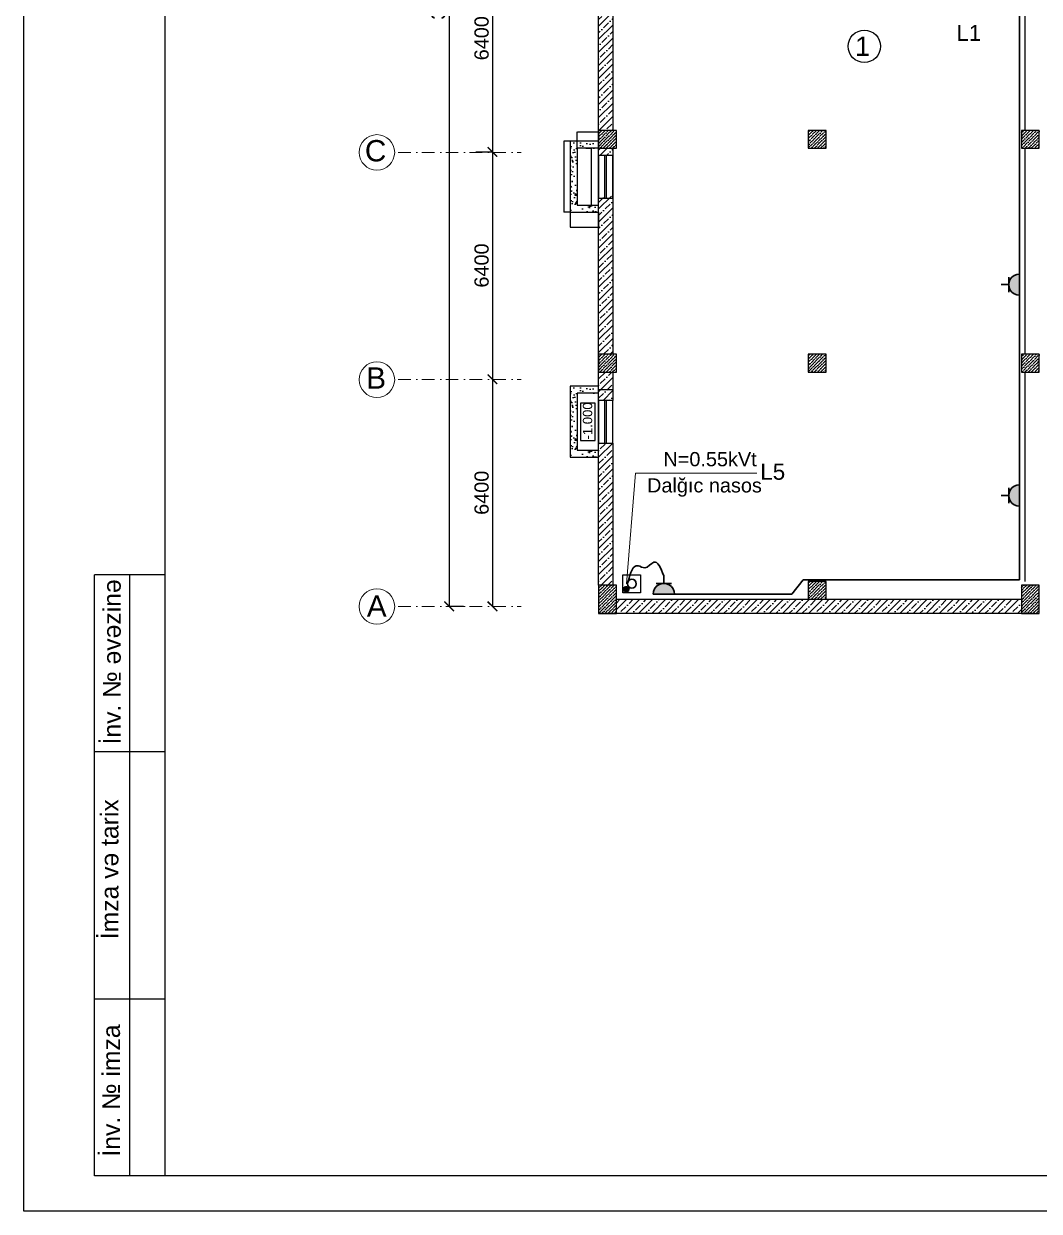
# Model space of a CAD drawing. Header units: millimetres. Extents: x 42452 to 2852333, y -419346 to 834876.
# Drawn here: x 2415634 to 2444213, y 416967 to 450404 of the extents above; entities that cross this region are included whole.
import ezdxf

# ---------------------------------------------------------------- set-up
doc = ezdxf.new("R2010")
doc.units = ezdxf.units.MM
doc.linetypes.add('Штрихпунктирная', pattern=[670.277762, 352.777767, -176.388884, 0, -141.111112])
for name, color, linetype, lineweight in [('-K3T', 26, 'Continuous', 50), ('-Sloy', 30, 'Continuous', 50), ('c_dv_l x_tti-25_Ном._пера__21_Ном._пера__21', 7, 'Continuous', 30), ('memar', 7, 'Continuous', 25), ('надписи', 5, 'Continuous', 30), ('розетки10А_1Р54', 94, 'Continuous', 30), ('Соедин_роз', 94, 'Continuous', 30)]:
    doc.layers.add(name, color=color, linetype=linetype, lineweight=lineweight)
doc.styles.add('Arial-300', font='arial.ttf', dxfattribs={"height": 300})
doc.styles.get("Standard").update_dxf_attribs({"font": 'arial.ttf'})
doc.styles.add('СГЕНЕРИР_СТИЛЬ_1', font='arial.ttf')
doc.dimstyles.new('ISO-25', dxfattribs={"dimtxt": 2.5, "dimasz": 2.5, "dimexe": 1.25, "dimexo": 0.625, "dimtad": 1, "dimtxsty": 'Standard', "dimcen": 2.5, "dimadec": 0, "dimazin": 0, "dimtfac": 1, "dimtmove": 0, "dimatfit": 3, "dimfxl": 1, "dimarcsym": 0})
doc.dimstyles.new('razmeri a-g', dxfattribs={"dimtxt": 400, "dimasz": 270, "dimexe": 1.25, "dimexo": 0.625, "dimgap": 100, "dimtad": 1, "dimdec": 0, "dimtxsty": 'Standard', "dimblk": 'ARCHTICK', "dimcen": 2.5, "dimadec": 0, "dimazin": 0, "dimtfac": 1, "dimtdec": 0, "dimtmove": 0, "dimatfit": 3, "dimfxl": 1, "dimarcsym": 0})
pattern_1 = [(45, (3114210.17, 1822530.26), (-183.847756, 183.847756), []), (45, (3114118.24, 1822622.2), (-183.847756, 183.847756), [194.999993, -64.999998, 0, -64.999998])]

# ---------------------------------------------------------------- blocks, each defined once
blk = doc.blocks.new('*D130')
at = {"layer": 'Defpoints', "color": 0, "lineweight": 30, "transparency": 16777216}
for p in [(2431013, 447097), (2430832, 445097), (2431013, 445097)]:
    blk.add_point(p, dxfattribs=at)
at = {"layer": 'memar', "color": 0, "lineweight": -2, "transparency": 16777216}
for p, q in [((2431012, 447097), (2430831, 447097)), ((2430832, 447095), (2430832, 445100)), ((2431012, 445097), (2430831, 445097))]:
    blk.add_line(p, q, dxfattribs=at)
at = {"layer": 'memar', "color": 0, "lineweight": 30, "transparency": 16777216}
for points in [[(2430832, 447095), (2430832, 447095), (2430832, 447097)], [(2430832, 445100), (2430832, 445100), (2430832, 445097)]]:
    blk.add_solid(points, dxfattribs=at)
at = {"layer": 'memar', "color": 0, "lineweight": 25, "transparency": 16777216, "insert": (2430830, 446097), "char_height": 2.5, "attachment_point": 5, "rotation": 90}
blk.add_mtext('2000', dxfattribs=at)
blk = doc.blocks.new('*D131')
at = {"layer": 'Defpoints', "color": 0, "lineweight": 30, "transparency": 16777216}
for p in [(2431013, 445097), (2431813, 445097), (2431813, 444680)]:
    blk.add_point(p, dxfattribs=at)
at = {"layer": 'memar', "color": 0, "lineweight": -2, "transparency": 16777216}
for p, q in [((2431013, 445097), (2431013, 444679)), ((2431813, 445097), (2431813, 444679)), ((2431016, 444680), (2431811, 444680))]:
    blk.add_line(p, q, dxfattribs=at)
at = {"layer": 'memar', "color": 0, "lineweight": 30, "transparency": 16777216}
for points in [[(2431016, 444680), (2431016, 444679), (2431013, 444680)], [(2431811, 444680), (2431811, 444679), (2431813, 444680)]]:
    blk.add_solid(points, dxfattribs=at)
at = {"layer": 'memar', "color": 0, "lineweight": 25, "transparency": 16777216, "insert": (2431413, 444682), "char_height": 2.5, "attachment_point": 5}
blk.add_mtext('800', dxfattribs=at)
blk = doc.blocks.new('*D132')
at = {"layer": 'Defpoints', "color": 0, "lineweight": 30, "transparency": 16777216}
for p in [(2431456, 446897), (2431610, 446897), (2431456, 445297)]:
    blk.add_point(p, dxfattribs=at)
at = {"layer": 'memar', "color": 0, "lineweight": -2, "transparency": 16777216}
for p, q in [((2431457, 446897), (2431611, 446897)), ((2431610, 445300), (2431610, 446895)), ((2431457, 445297), (2431611, 445297))]:
    blk.add_line(p, q, dxfattribs=at)
at = {"layer": 'memar', "color": 0, "lineweight": 30, "transparency": 16777216}
for points in [[(2431609, 446895), (2431610, 446895), (2431610, 446897)], [(2431609, 445300), (2431610, 445300), (2431610, 445297)]]:
    blk.add_solid(points, dxfattribs=at)
at = {"layer": 'memar', "color": 0, "lineweight": 25, "transparency": 16777216, "insert": (2431608, 446097), "char_height": 2.5, "attachment_point": 5, "rotation": 90}
blk.add_mtext('1600', dxfattribs=at)
blk = doc.blocks.new('*D133')
at = {"layer": 'Defpoints', "color": 0, "lineweight": 30, "transparency": 16777216}
for p in [(2431813, 447358), (2431213, 446897), (2431813, 446897)]:
    blk.add_point(p, dxfattribs=at)
at = {"layer": 'memar', "color": 0, "lineweight": -2, "transparency": 16777216}
for p, q in [((2431213, 446898), (2431213, 447360)), ((2431216, 447358), (2431811, 447358)), ((2431813, 446898), (2431813, 447360))]:
    blk.add_line(p, q, dxfattribs=at)
at = {"layer": 'memar', "color": 0, "lineweight": 30, "transparency": 16777216}
for points in [[(2431216, 447359), (2431216, 447358), (2431213, 447358)], [(2431811, 447359), (2431811, 447358), (2431813, 447358)]]:
    blk.add_solid(points, dxfattribs=at)
at = {"layer": 'memar', "color": 0, "lineweight": 25, "transparency": 16777216, "insert": (2431513, 447360), "char_height": 2.5, "attachment_point": 5}
blk.add_mtext('600', dxfattribs=at)
blk = doc.blocks.new('_ArchTick')
at = {"color": 0, "linetype": 'ByBlock', "const_width": 0.15}
blk.add_lwpolyline([(-0.5, -0.5), (0.5, 0.5)], dxfattribs=at)
blk = doc.blocks.new('*D119')
at = {"layer": 'Defpoints', "color": 0, "lineweight": 30, "transparency": 16777216}
for p in [(2428010, 468597), (2427605, 433998), (2428010, 433998)]:
    blk.add_point(p, dxfattribs=at)
at = {"layer": 'memar', "color": 0, "lineweight": -2, "transparency": 16777216}
for p, q in [((2428009, 468597), (2427604, 468597)), ((2427605, 468597), (2427605, 433998)), ((2428009, 433998), (2427604, 433998))]:
    blk.add_line(p, q, dxfattribs=at)
at = {"layer": 'memar', "color": 0, "lineweight": -2, "transparency": 16777216, "xscale": 270, "yscale": 270, "zscale": 270}
for p, rotation in [((2427605, 468597), 90), ((2427605, 433998), 270)]:
    blk.add_blockref('_ArchTick', p, dxfattribs=dict(at, rotation=rotation))
at = {"layer": 'memar', "color": 0, "lineweight": 15, "transparency": 16777216, "insert": (2427301, 451297), "char_height": 400, "attachment_point": 5, "rotation": 90}
blk.add_mtext('34600', dxfattribs=at)
blk = doc.blocks.new('*D123')
at = {"layer": 'Defpoints', "color": 0, "lineweight": 30, "transparency": 16777216}
for p in [(2428825, 453197), (2428352, 446797), (2428825, 446797)]:
    blk.add_point(p, dxfattribs=at)
at = {"layer": 'memar', "color": 0, "lineweight": -2, "transparency": 16777216}
for p, q in [((2428825, 453197), (2428825, 446797)), ((2428826, 453197), (2428826, 453197)), ((2428353, 446797), (2428826, 446797))]:
    blk.add_line(p, q, dxfattribs=at)
at = {"layer": 'memar', "color": 0, "lineweight": -2, "transparency": 16777216, "xscale": 270, "yscale": 270, "zscale": 270}
for p, rotation in [((2428825, 453197), 90), ((2428825, 446797), 270)]:
    blk.add_blockref('_ArchTick', p, dxfattribs=dict(at, rotation=rotation))
at = {"layer": 'memar', "color": 0, "lineweight": 15, "transparency": 16777216, "insert": (2428521, 449997), "char_height": 400, "attachment_point": 5, "rotation": 90}
blk.add_mtext('6400', dxfattribs=at)
blk = doc.blocks.new('*D124')
at = {"layer": 'Defpoints', "color": 0, "lineweight": 30, "transparency": 16777216}
for p in [(2428352, 446797), (2428825, 440397), (2428825, 440397)]:
    blk.add_point(p, dxfattribs=at)
at = {"layer": 'memar', "color": 0, "lineweight": -2, "transparency": 16777216}
for p, q in [((2428353, 446797), (2428826, 446797)), ((2428825, 446797), (2428825, 440397)), ((2428826, 440397), (2428826, 440397))]:
    blk.add_line(p, q, dxfattribs=at)
at = {"layer": 'memar', "color": 0, "lineweight": -2, "transparency": 16777216, "xscale": 270, "yscale": 270, "zscale": 270}
for p, rotation in [((2428825, 446797), 90), ((2428825, 440397), 270)]:
    blk.add_blockref('_ArchTick', p, dxfattribs=dict(at, rotation=rotation))
at = {"layer": 'memar', "color": 0, "lineweight": 15, "transparency": 16777216, "insert": (2428521, 443597), "char_height": 400, "attachment_point": 5, "rotation": 90}
blk.add_mtext('6400', dxfattribs=at)
blk = doc.blocks.new('*D125')
at = {"layer": 'Defpoints', "color": 0, "lineweight": 30, "transparency": 16777216}
for p in [(2428825, 440397), (2428825, 433997), (2428825, 433997)]:
    blk.add_point(p, dxfattribs=at)
at = {"layer": 'memar', "color": 0, "lineweight": -2, "transparency": 16777216}
for p, q in [((2428825, 440397), (2428825, 433997)), ((2428826, 440397), (2428826, 440397)), ((2428826, 433997), (2428826, 433997))]:
    blk.add_line(p, q, dxfattribs=at)
at = {"layer": 'memar', "color": 0, "lineweight": -2, "transparency": 16777216, "xscale": 270, "yscale": 270, "zscale": 270}
for p, rotation in [((2428825, 440397), 90), ((2428825, 433997), 270)]:
    blk.add_blockref('_ArchTick', p, dxfattribs=dict(at, rotation=rotation))
at = {"layer": 'memar', "color": 0, "lineweight": 15, "transparency": 16777216, "insert": (2428521, 437197), "char_height": 400, "attachment_point": 5, "rotation": 90}
blk.add_mtext('6400', dxfattribs=at)
blk = doc.blocks.new('10А_1Р54')
at = {"layer": 'розетки10А_1Р54'}
h = blk.add_hatch(color=256, dxfattribs=at)
h.paths.add_polyline_path([(0, 305, 0.419025), (-300, 0), (0, 0)])
h.paths.add_polyline_path([(0, 305), (0, 0), (300, 0, 0.419025)])
for p, q in [((0, 305), (0, 524)), ((-300, 0), (300, 0)), ((-215, 305), (215, 305))]:
    blk.add_line(p, q, dxfattribs=at)
blk.add_arc((0, 5), 300, 359.0604, 180.9396, dxfattribs=at)

msp = doc.modelspace()

# ---------------------------------------------------------------- hatches: boundary and pattern name
at = {"layer": '-K3T'}
msp.add_hatch(color=0, dxfattribs=at).paths.add_polyline_path([(2432534.02749, 434479.18504, 1), (2432644.02749, 434479.18504, 1)])
msp.add_hatch(color=0, dxfattribs=at).paths.add_polyline_path([(2432534.02749, 434479.18504, 1), (2432644.02749, 434479.18504, 1)])
at = {"layer": 'memar', "linetype": 'Continuous', "lineweight": 25, "true_color": 0x000000}
h = msp.add_hatch(dxfattribs=at)
h.set_pattern_fill('ЖЕЛЕЗОБЕТОН', color=18, style=0, pattern_type=2)
h.set_pattern_definition(pattern_1)
h.paths.add_polyline_path([(2432213.10996, 447397.47374), (2431813.10996, 447397.47374), (2431813.10996, 453297.47374), (2432213.10996, 453297.47374)])
at = {"layer": 'memar', "lineweight": 25}
h = msp.add_hatch(dxfattribs=at)
h.set_pattern_fill('ANSI36', color=256, scale=500)
h.set_pattern_definition([(45, (838844.71, 2729811.14), (33.1456304, 121.533978), [156.25, -31.25, 0, -31.25])])
h.paths.add_polyline_path([(2431813.10996, 447397.47374), (2431813.10996, 446897.47374), (2432313.10996, 446897.47374), (2432313.10996, 447397.47374)])
h = msp.add_hatch(dxfattribs=at)
h.set_pattern_fill('ANSI36', color=256, scale=500)
h.set_pattern_definition([(45, (832944.71, 2729811.14), (33.1456304, 121.533978), [156.25, -31.25, 0, -31.25])])
h.paths.add_polyline_path([(2437713.10981, 447397.47374), (2437713.10981, 446897.47374), (2438213.10981, 446897.47374), (2438213.10981, 447397.47374)])
h = msp.add_hatch(dxfattribs=at)
h.set_pattern_fill('ANSI36', color=256, scale=500)
h.set_pattern_definition([(45, (826944.71, 2729811.14), (33.1456304, 121.533978), [156.25, -31.25, 0, -31.25])])
h.paths.add_polyline_path([(2443713.10981, 447397.47374), (2443713.10981, 446897.47374), (2444213.10981, 446897.47374), (2444213.10981, 447397.47374)])
h = msp.add_hatch(dxfattribs=at)
h.set_pattern_fill('AR-CONC', color=256, scale=2, angle=-90)
h.set_pattern_definition([(320, (2398560.58, 511050.72), (-31.8782, -364.3693), [38.1, -419.1]), (265, (2398560.58, 511050.7), (382.1137, 70.4868), [30.48, -335.2812]), (10.45144, (2398557.92, 511020.35), (350.2355, -293.8825), [32.38, -356.1805]), (316.1842, (2398662.2, 511050.7), (-84.0847, -542.158), [57.15, -628.65]), (6.63556, (2398655.17, 511005.54), (494.8522, -474.8083), [48.57, -534.2712]), (261.18415, (2398662.2, 511050.7), (494.8522, -474.8083), [45.72, -502.9195]), (291, (2398636.78, 510999.92), (-204.5304, -303.2288), [38.1, -419.1]), (236, (2398636.78, 510999.9), (368.376, -123.604), [30.48, -335.28]), (341.45144, (2398619.73, 510974.65), (163.8455, -426.8328), [32.38, -356.1799]), (307.5, (2398560.58, 511050.72), (169.11008, -6.1772), [0, -331.216, 0, -340.36, 0, -336.55]), (277.5, (2398560.58, 511050.72), (200.36115, -133.63933), [0, -194.056, 0, -323.596, 0, -128.27]), (237.5, (2398560.58, 511164), (-11.4575, -271.1812), [0, -127, 0, -396.24, 0, -525.78]), (227.5, (2398560.58, 511214.8), (50.853, -296.2584), [0, -165.1, 0, -263.144, 0, -373.38])])
h.paths.add_polyline_path([(2431013.10342, 445097.47374), (2431013.10342, 447097.47374), (2431813.10342, 447097.47374), (2431813.10342, 446897.47374), (2431213.10342, 446897.47374), (2431213.10342, 445297.47374), (2431813.10342, 445297.47374), (2431813.10342, 445097.47374)])
at = {"layer": 'memar', "linetype": 'Continuous', "lineweight": 25, "true_color": 0x000000}
h = msp.add_hatch(dxfattribs=at)
h.set_pattern_fill('ЖЕЛЕЗОБЕТОН', color=18, style=0, pattern_type=2)
h.set_pattern_definition(pattern_1)
h.paths.add_polyline_path([(2431813.10995, 446897.47374), (2432213.10996, 446897.47374), (2432213.10996, 446697.47374), (2431983.10993, 446697.47374), (2431933.10997, 446697.47374), (2431813.10995, 446697.47374)])
h = msp.add_hatch(dxfattribs=at)
h.set_pattern_fill('ЖЕЛЕЗОБЕТОН', color=18, style=0, pattern_type=2)
h.set_pattern_definition(pattern_1)
h.paths.add_polyline_path([(2432213.10996, 441097.47374), (2431813.10995, 441097.47374), (2431813.10995, 445547.47374), (2431933.10997, 445547.47374), (2431983.10993, 445547.47374), (2432213.10996, 445547.47374)])
at = {"layer": 'memar', "lineweight": 25}
h = msp.add_hatch(dxfattribs=at)
h.set_pattern_fill('ANSI36', color=256, scale=500)
h.set_pattern_definition([(45, (838844.71, 2723511.14), (33.1456304, 121.533978), [156.25, -31.25, 0, -31.25])])
h.paths.add_polyline_path([(2431813.10996, 441097.47374), (2431813.10996, 440597.47374), (2432313.10996, 440597.47374), (2432313.10996, 441097.47374)])
h = msp.add_hatch(dxfattribs=at)
h.set_pattern_fill('ANSI36', color=256, scale=500)
h.set_pattern_definition([(45, (832944.71, 2723511.14), (33.1456304, 121.533978), [156.25, -31.25, 0, -31.25])])
h.paths.add_polyline_path([(2437713.10981, 441097.47374), (2437713.10981, 440597.47374), (2438213.10981, 440597.47374), (2438213.10981, 441097.47374)])
h = msp.add_hatch(dxfattribs=at)
h.set_pattern_fill('ANSI36', color=256, scale=500)
h.set_pattern_definition([(45, (826944.71, 2723511.14), (33.1456304, 121.533978), [156.25, -31.25, 0, -31.25])])
h.paths.add_polyline_path([(2443713.10981, 441097.47374), (2443713.10981, 440597.47374), (2444213.10981, 440597.47374), (2444213.10981, 441097.47374)])
at = {"layer": 'memar', "linetype": 'Continuous', "lineweight": 25, "true_color": 0x000000}
h = msp.add_hatch(dxfattribs=at)
h.set_pattern_fill('ЖЕЛЕЗОБЕТОН', color=18, style=0, pattern_type=2)
h.set_pattern_definition(pattern_1)
h.paths.add_polyline_path([(2432213.10996, 439797.76331), (2431983.10994, 439797.76331), (2431933.10999, 439797.76331), (2431813.10997, 439797.76331), (2431813.10997, 440597.47374), (2432213.10996, 440597.47374)])
at = {"layer": 'memar', "lineweight": 25}
h = msp.add_hatch(dxfattribs=at)
h.set_pattern_fill('AR-CONC', color=256, scale=2, angle=-90)
h.set_pattern_definition([(320, (2398560.57, 504151), (-31.8782, -364.3693), [38.1, -419.1]), (265, (2398560.57, 504151), (382.1137, 70.4868), [30.48, -335.2812]), (10.45144, (2398557.9, 504120.64), (350.2355, -293.8825), [32.38, -356.1805]), (316.1842, (2398662.17, 504151), (-84.0847, -542.158), [57.15, -628.65]), (6.63556, (2398655.17, 504105.83), (494.8522, -474.8083), [48.57, -534.2712]), (261.18415, (2398662.2, 504151), (494.8522, -474.8083), [45.72, -502.9195]), (291, (2398636.77, 504100.2), (-204.5304, -303.2288), [38.1, -419.1]), (236, (2398636.77, 504100.2), (368.376, -123.604), [30.48, -335.28]), (341.45144, (2398619.73, 504074.94), (163.8455, -426.8328), [32.38, -356.1799]), (307.5, (2398560.57, 504151.01), (169.11008, -6.1772), [0, -331.216, 0, -340.36, 0, -336.55]), (277.5, (2398560.57, 504151), (200.36115, -133.63933), [0, -194.056, 0, -323.596, 0, -128.27]), (237.5, (2398560.57, 504264.29), (-11.4575, -271.1812), [0, -127, 0, -396.24, 0, -525.78]), (227.5, (2398560.57, 504315.1), (50.853, -296.2584), [0, -165.1, 0, -263.144, 0, -373.38])])
h.paths.add_polyline_path([(2431013.10996, 438197.76331), (2431013.10996, 440197.76331), (2431813.10996, 440197.76331), (2431813.10996, 439997.76331), (2431213.10996, 439997.76331), (2431213.10996, 438397.76331), (2431813.10996, 438397.76331), (2431813.10996, 438197.76331)])
at = {"layer": 'memar', "linetype": 'Continuous', "lineweight": 25, "true_color": 0x000000}
h = msp.add_hatch(dxfattribs=at)
h.set_pattern_fill('ЖЕЛЕЗОБЕТОН', color=18, style=0, pattern_type=2)
h.set_pattern_definition(pattern_1)
h.paths.add_polyline_path([(2431983.10994, 438597.76331), (2432213.10996, 438597.76331), (2432213.10995, 434597.47374), (2431813.10996, 434597.47374), (2431813.10997, 438597.76331), (2431933.10999, 438597.76331)])
at = {"layer": 'memar', "lineweight": 25}
h = msp.add_hatch(dxfattribs=at)
h.set_pattern_fill('ANSI36', color=256, scale=500)
h.set_pattern_definition([(45, (832944.71, 2717111.14), (33.1456304, 121.533978), [156.25, -31.25, 0, -31.25])])
h.paths.add_polyline_path([(2437713.10981, 434697.47374), (2437713.10981, 434197.47374), (2438213.10981, 434197.47374), (2438213.10981, 434697.47374)])
h = msp.add_hatch(dxfattribs=at)
h.set_pattern_fill('ANSI36', color=256, scale=500)
h.set_pattern_definition([(45, (753415.86, 2716794.99), (33.1456304, 121.533978), [156.25, -31.25, 0, -31.25])])
h.paths.add_polyline_path([(2431813.48118, 434597.47374), (2431813.48104, 433797.47826), (2432313.48104, 433797.47826), (2432313.48118, 434597.47374)])
h = msp.add_hatch(dxfattribs=at)
h.set_pattern_fill('ANSI36', color=256, scale=500)
h.set_pattern_definition([(45, (741515.86, 2716794.99), (33.1456304, 121.533978), [156.25, -31.25, 0, -31.25])])
h.paths.add_polyline_path([(2443713.48104, 434597.47374), (2443713.48089, 433797.47383), (2444213.48089, 433797.47383), (2444213.48104, 434597.47374)])
at = {"layer": 'memar', "linetype": 'Continuous', "lineweight": 25, "true_color": 0x000000}
h = msp.add_hatch(dxfattribs=at)
h.set_pattern_fill('ЖЕЛЕЗОБЕТОН', color=18, style=0, pattern_type=2)
h.set_pattern_definition([(45, (3108310.17, 1822130.27), (-183.847756, 183.847756), []), (45, (3108218.24, 1822222.2), (-183.847756, 183.847756), [194.999993, -64.999998, 0, -64.999998])])
h.paths.add_polyline_path([(2443713.48093, 434197.47714), (2443713.48093, 433797.47714), (2432313.10996, 433797.47826), (2432313.10996, 434197.47826)])

# ---------------------------------------------------------------- linework, layer by layer
at = {"layer": '-K3T', "color": 0}
msp.add_circle((2432589.02749, 434479.18504), 55, dxfattribs=at)
msp.add_circle((2432589.02749, 434479.18504), 55, dxfattribs=at)
at = {"color": 1, "lineweight": 15}
for p, q in [((2432851.61144, 437746.53686), (2432593.91345, 434631.68722)), ((2436267.89352, 437746.53686), (2432851.61144, 437746.53686))]:
    msp.add_line(p, q, dxfattribs=at)
at = {"color": 0}
msp.add_lwpolyline([(2432992.50263, 434382.87749), (2432492.50263, 434382.87749), (2432492.50263, 434882.87749), (2432992.50263, 434882.87749)], close=True, dxfattribs=at)
at = {"color": 1, "lineweight": 30}
msp.add_circle((2432749.4024, 434636.6064), 124.22794, dxfattribs=at)
at = {"layer": 'c_dv_l x_tti-25_Ном._пера__21_Ном._пера__21', "linetype": 'Continuous', "lineweight": 25}
for p, q in [((2417625.03763, 417961.99099), (2417625.03763, 434882.56699)), ((2419615.69363, 434882.56699), (2417625.03763, 434882.56699)), ((2418620.36563, 417961.99099), (2418620.36563, 434882.56699)), ((2419615.69363, 429905.92699), (2417625.03763, 429905.92699)), ((2419615.69363, 422938.63099), (2417625.03763, 422938.63099)), ((2419615.69363, 417961.99099), (2417625.03763, 417961.99099))]:
    msp.add_line(p, q, dxfattribs=at)
at = {"layer": 'c_dv_l x_tti-25_Ном._пера__21_Ном._пера__21', "linetype": 'Continuous', "lineweight": 25, "flags": 128}
for points in [[(2415634.38163, 476089.14619), (2499241.93363, 476089.14619), (2499241.93363, 416966.66299), (2415634.38163, 416966.66299)], [(2419615.69363, 475093.81819), (2498246.60563, 475093.81819), (2498246.60563, 417961.99099), (2419615.69363, 417961.99099)]]:
    msp.add_lwpolyline(points, close=True, dxfattribs=at)
at = {"layer": 'memar', "linetype": 'Штрихпунктирная', "lineweight": 15}
for p, q in [((2426171.04703, 446782.96997), (2429629.47386, 446782.96997)), ((2426171.04703, 440382.96997), (2429629.47386, 440382.96997)), ((2426171.04703, 433996.99519), (2429629.47386, 433996.99519))]:
    msp.add_line(p, q, dxfattribs=at)
at = {"layer": 'memar', "color": 0, "lineweight": 25}
msp.add_line((2432213.10981, 440097.47374), (2431813.10981, 440097.47374), dxfattribs=at)
at = {"layer": 'memar', "color": 0, "lineweight": 25, "flags": 128}
for points in [[(2431813.10996, 434597.47374), (2431813.10996, 458097.47374)], [(2432213.10996, 453297.47374), (2432213.10996, 447397.47374)], [(2443813.30474, 447397.47374), (2443813.30474, 453297.47374)], [(2432213.10996, 446897.47374), (2432213.10996, 441097.47374)], [(2443813.30474, 441097.47374), (2443813.30474, 446897.47374)], [(2432213.10996, 440597.47374), (2432213.10996, 439797.76331)], [(2443813.30474, 434697.47374), (2443813.30474, 440597.47374)], [(2432213.10996, 438597.76331), (2432213.10996, 434597.47374)], [(2432313.10996, 434197.47826), (2437713.10981, 434197.47826)], [(2438213.10981, 434197.47826), (2443713.10981, 434197.47826)], [(2444097.85039, 433797.47826), (2431813.10996, 433797.47826)]]:
    msp.add_lwpolyline(points, dxfattribs=at)
at = {"layer": 'memar', "color": 3, "lineweight": 25}
for points in [[(2432313.10996, 447397.47374), (2431813.10996, 447397.47374), (2431813.10996, 446897.47374), (2432313.10996, 446897.47374)], [(2438213.10981, 447397.47374), (2437713.10981, 447397.47374), (2437713.10981, 446897.47374), (2438213.10981, 446897.47374)], [(2444213.10981, 447397.47374), (2443713.10981, 447397.47374), (2443713.10981, 446897.47374), (2444213.10981, 446897.47374)], [(2432313.10996, 441097.47374), (2431813.10996, 441097.47374), (2431813.10996, 440597.47374), (2432313.10996, 440597.47374)], [(2438213.10981, 441097.47374), (2437713.10981, 441097.47374), (2437713.10981, 440597.47374), (2438213.10981, 440597.47374)], [(2444213.10981, 441097.47374), (2443713.10981, 441097.47374), (2443713.10981, 440597.47374), (2444213.10981, 440597.47374)], [(2438213.10981, 434697.47374), (2437713.10981, 434697.47374), (2437713.10981, 434197.47374), (2438213.10981, 434197.47374)], [(2432313.48118, 434597.47374), (2431813.48118, 434597.47374), (2431813.48104, 433797.47826), (2432313.48104, 433797.47826)], [(2444213.48104, 434597.47374), (2443713.48104, 434597.47374), (2443713.48089, 433797.47383), (2444213.48089, 433797.47383)]]:
    msp.add_lwpolyline(points, close=True, dxfattribs=at)
at = {"layer": 'memar', "color": 0, "lineweight": 25}
for points in [[(2431813.10342, 447097.47374), (2431013.10342, 447097.47374), (2431013.10342, 445097.47374), (2431813.10342, 445097.47374)], [(2431813.10342, 446897.47374), (2431213.10342, 446897.47374), (2431213.10342, 445297.47374), (2431813.10342, 445297.47374)], [(2431813.10996, 440197.76331), (2431013.10996, 440197.76331), (2431013.10996, 438197.76331), (2431813.10996, 438197.76331)], [(2431813.10996, 439997.76331), (2431213.10996, 439997.76331), (2431213.10996, 438397.76331), (2431813.10996, 438397.76331)]]:
    msp.add_lwpolyline(points, dxfattribs=at)
for points in [[(2431813.10342, 446697.47374), (2431813.10342, 445497.47374), (2432213.10342, 445497.47374), (2432213.10342, 446697.47374)], [(2431813.10996, 439797.76331), (2431813.10996, 438597.76331), (2432213.10996, 438597.76331), (2432213.10996, 439797.76331)]]:
    msp.add_lwpolyline(points, close=True, dxfattribs=at)
at = {"layer": 'memar', "color": 146, "lineweight": 25, "true_color": 0x105689}
for points in [[(2431981.96602, 445497.47374), (2432031.96602, 445497.47374), (2432031.96602, 446697.47374), (2431981.96602, 446697.47374)], [(2431981.97255, 438597.76331), (2432031.97255, 438597.76331), (2432031.97255, 439797.76331), (2431981.97255, 439797.76331)]]:
    msp.add_lwpolyline(points, close=True, dxfattribs=at)
at = {"layer": 'memar', "color": 18, "linetype": 'Continuous', "lineweight": 25, "true_color": 0x000000, "flags": 128}
msp.add_lwpolyline([(2431301.4666, 439723.21541), (2431301.4666, 438670.64329), (2431720.01697, 438670.64329), (2431718.34241, 439723.21541)], close=True, dxfattribs=at)
at = {"layer": 'memar', "lineweight": 25}
msp.add_circle((2439290.30892, 449768.91174), 454.87332, dxfattribs=at)
at = {"layer": 'memar', "linetype": 'Continuous', "lineweight": 15}
for centre in [(2425573.24795, 446781.71442), (2425573.24795, 440381.71442), (2425573.24795, 433995.73965)]:
    msp.add_circle(centre, 500, dxfattribs=at)
at = {"layer": 'Соедин_роз'}
for p, q in [((2443661.34365, 434744.80465), (2443661.34365, 459672.46324)), ((2437248.40504, 434338.86843), (2437568.4429, 434744.80465)), ((2437568.4429, 434744.80465), (2443661.34365, 434744.80465)), ((2433345.45786, 434338.86843), (2437248.40504, 434338.86843))]:
    msp.add_line(p, q, dxfattribs=at)
msp.add_open_spline([(2433646.40581, 434862.82244), (2433561.79928, 435074.89096), (2433424.59321, 435418.80166), (2433153.84275, 435004.4101), (2432801.38956, 435263.94994), (2432710.58322, 434939.04635), (2432644.77306, 434703.57865)], degree=3, knots=[0, 0, 0, 0, 474.2167487613, 769.0354633717, 967.0389164986, 1488.3443349284, 1488.3443349284, 1488.3443349284, 1488.3443349284], dxfattribs=at)

# ---------------------------------------------------------------- block references
at = {"layer": 'розетки10А_1Р54', "xscale": -1, "rotation": 90}
for p in [(2443661.34365, 443057.70882), (2443661.34365, 437119.60511)]:
    msp.add_blockref('10А_1Р54', p, dxfattribs=at)
at = {"layer": 'розетки10А_1Р54'}
msp.add_blockref('10А_1Р54', (2433646.40581, 434338.86843), dxfattribs=at)

# ---------------------------------------------------------------- texts
at = {"layer": '-Sloy', "color": 1, "attachment_point": 9, "style": 'Arial-300'}
for s, insert, char_height, width in [('{\\fArial|b0|i0|c238|p34; N=0.55kVt}', (2436261.30681, 437939.02487), 400, 2809.5061329), ('{\\fArial|b0|i0|c238|p34; \\H1.3333x;Dalğıc nasos}', (2436406.93693, 437085.89137), 300, 4631.2204647)]:
    msp.add_mtext(s, dxfattribs=dict(at, insert=insert, char_height=char_height, width=width))
at = {"layer": 'c_dv_l x_tti-25_Ном._пера__21_Ном._пера__21', "linetype": 'Continuous', "lineweight": 25, "char_height": 497.664, "attachment_point": 7, "rotation": 90, "style": 'СГЕНЕРИР_СТИЛЬ_1'}
for s, insert in [('{İnv. № əvəzinə}', (2418372.23528, 430111.1167)), ('{İmza və tarix}', (2418306.01046, 424627.12095)), ('{İnv. № imza}', (2418349.08796, 418505.3921))]:
    msp.add_mtext(s, dxfattribs=dict(at, insert=insert))
at = {"layer": 'memar', "lineweight": 15, "style": 'СГЕНЕРИР_СТИЛЬ_1'}
for s, p in [('C', (2425233.61131, 446529.55319)), ('B', (2425271.67406, 440129.55319)), ('A', (2425288.45442, 433706.73241))]:
    msp.add_text(s, height=600, dxfattribs=at).set_placement(p)
at = {"layer": 'memar', "linetype": 'Continuous', "lineweight": 25, "insert": (2439450.57912, 450040.75168), "char_height": 540, "attachment_point": 3, "style": 'СГЕНЕРИР_СТИЛЬ_1'}
msp.add_mtext('1', dxfattribs=at)
at = {"layer": 'memar', "color": 18, "linetype": 'Continuous', "lineweight": 25, "true_color": 0x000000, "insert": (2431636.46266, 438697.8036), "char_height": 264, "attachment_point": 7, "rotation": 90, "style": 'СГЕНЕРИР_СТИЛЬ_1'}
msp.add_mtext('-1.000  ', dxfattribs=at)
at = {"layer": 'надписи', "color": 104, "char_height": 450, "width": 940.6293037, "attachment_point": 1}
for s, insert in [('L1', (2441881.74744, 450371.77693)), ('L5', (2436363.90691, 438014.52921))]:
    msp.add_mtext(s, dxfattribs=dict(at, insert=insert))

# ---------------------------------------------------------------- dimensions: what is measured, and where the dimension line sits
at = {"layer": 'memar', "lineweight": 15}
for base, p1, p2, picture, middle in [((2427605.32978, 433997.50349), (2428009.55794, 468597.48395), (2428009.55794, 433997.50349), '*D119', (2427300.96416, 451297.49372)), ((2428824.93199, 446797.47826), (2428824.93199, 453197.47826), (2428352.30431, 446797.47826), '*D123', (2428520.70279, 449997.47826)), ((2428824.93199, 440397.47826), (2428352.30431, 446797.47826), (2428824.93199, 440397.47826), '*D124', (2428520.70279, 443597.47826)), ((2428824.93199, 433996.99519), (2428824.93199, 440397.47826), (2428824.93199, 433996.99519), '*D125', (2428520.70279, 437197.23673))]:
    dim = msp.add_linear_dim(base=base, p1=p1, p2=p2, angle=90, dimstyle='razmeri a-g', dxfattribs=at)
    dim.commit()
    dim.dimension.update_dxf_attribs({"geometry": picture, "text_midpoint": middle})
at = {"layer": 'memar', "lineweight": 25}
for base, p1, p2, angle, picture, middle in [((2430832.03834, 445097.47374), (2431013.10342, 447097.47374), (2431013.10342, 445097.47374), 270, '*D130', (2430830.13691, 446097.47374)), ((2431609.80484, 446897.47374), (2431456.21233, 445297.47374), (2431456.21233, 446897.47374), 270, '*D132', (2431607.90341, 446097.47374)), ((2431813.10342, 444679.91404), (2431013.10342, 445097.47374), (2431813.10342, 445097.47374), 180, '*D131', (2431413.10342, 444681.81548))]:
    dim = msp.add_linear_dim(base=base, p1=p1, p2=p2, angle=angle, dimstyle='ISO-25', dxfattribs=at)
    dim.commit()
    dim.dimension.update_dxf_attribs({"geometry": picture, "text_midpoint": middle})
dim = msp.add_linear_dim(base=(2431813.10342, 447358.47692), p1=(2431213.10342, 446897.47374), p2=(2431813.10342, 446897.47374), angle=180, dimstyle='ISO-25', dxfattribs=at)
dim.commit()
dim.dimension.update_dxf_attribs({"geometry": '*D133', "text_midpoint": (2431513.10342, 447358.47692), "dimtype": 160})

doc.saveas('drawing.dxf')
